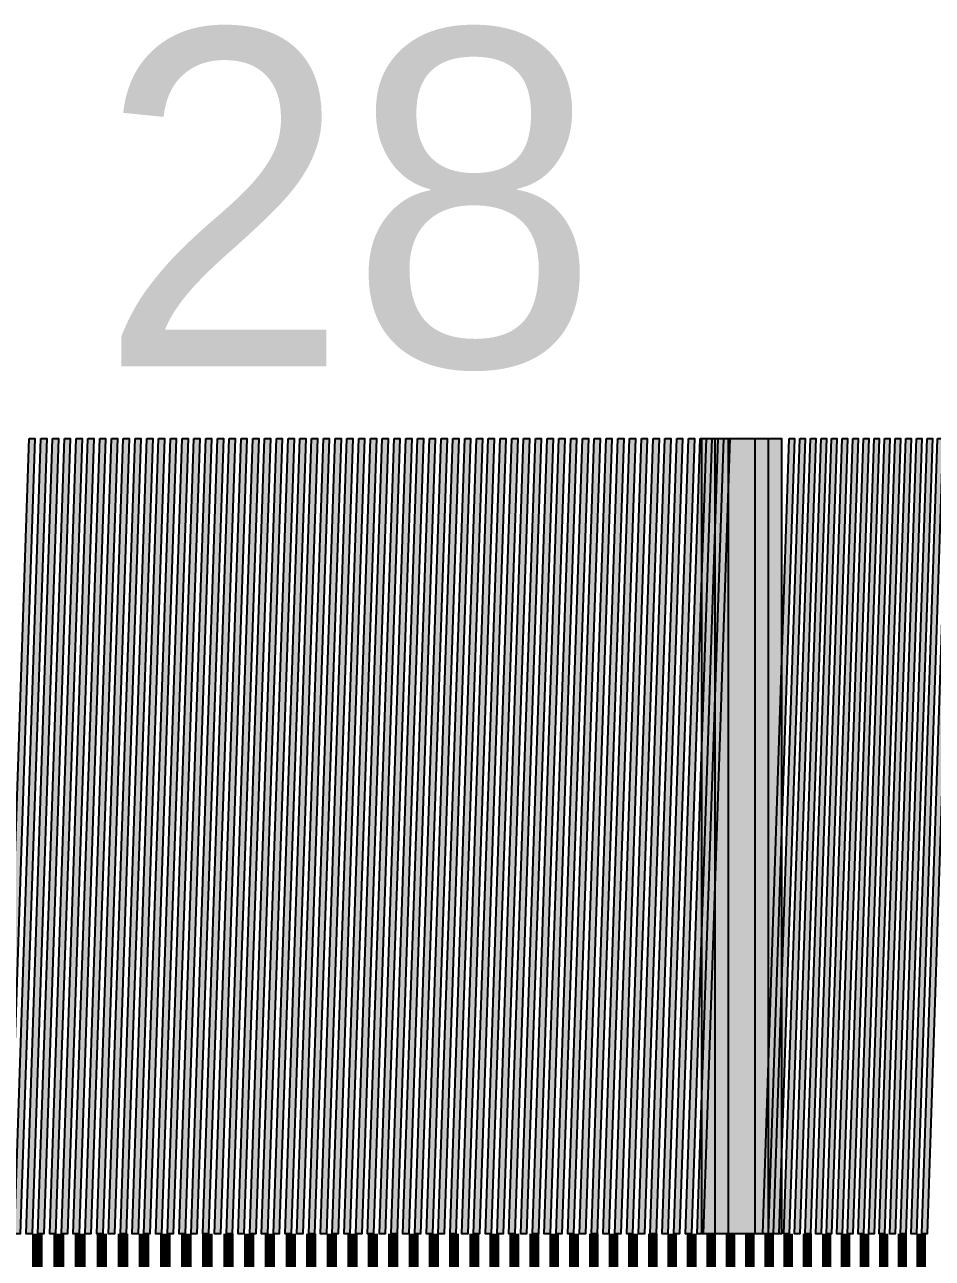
# Model space of a CAD drawing. Header units: millimetres. Extents: x 0 to 791, y 0 to 492.
# Drawn here: x 377.52 to 400.36, y 121.51 to 152.54 of the extents above; entities that cross this region are included whole.
import ezdxf

# ---------------------------------------------------------------- set-up
doc = ezdxf.new("R2010")
doc.units = ezdxf.units.MM
doc.layers.add('LABELS', color=7, linetype='Continuous')
doc.layers.add('PERIPHERY', color=7, linetype='Continuous')

msp = doc.modelspace()

# ---------------------------------------------------------------- hatches: boundary and pattern name
at = {"layer": 'PERIPHERY', "true_color": 0x000000}
h = msp.add_hatch(color=7, dxfattribs=at)
h.dxf.hatch_style = 1
h.paths.add_polyline_path([(377.633, 142.126), (377.781, 142.126), (377.115, 122.125), (376.966, 122.125), (377.633, 142.126)])
h = msp.add_hatch(color=7, dxfattribs=at)
h.dxf.hatch_style = 1
h.paths.add_polyline_path([(377.929, 142.126), (378.077, 142.126), (377.411, 122.125), (377.262, 122.125), (377.929, 142.126)])
h = msp.add_hatch(color=7, dxfattribs=at)
h.dxf.hatch_style = 1
h.paths.add_polyline_path([(378.225, 142.126), (378.373, 142.126), (377.707, 122.125), (377.559, 122.125), (378.225, 142.126)])
h = msp.add_hatch(color=7, dxfattribs=at)
h.dxf.hatch_style = 1
h.paths.add_polyline_path([(378.522, 142.126), (378.67, 142.126), (378.003, 122.125), (377.855, 122.125), (378.522, 142.126)])
h = msp.add_hatch(color=7, dxfattribs=at)
h.dxf.hatch_style = 1
h.paths.add_polyline_path([(378.818, 142.126), (378.966, 142.126), (378.3, 122.125), (378.151, 122.125), (378.818, 142.126)])
h = msp.add_hatch(color=7, dxfattribs=at)
h.dxf.hatch_style = 1
h.paths.add_polyline_path([(379.115, 142.126), (379.262, 142.126), (378.596, 122.125), (378.448, 122.125), (379.115, 142.126)])
h = msp.add_hatch(color=7, dxfattribs=at)
h.dxf.hatch_style = 1
h.paths.add_polyline_path([(379.411, 142.126), (379.559, 142.126), (378.892, 122.125), (378.744, 122.125), (379.411, 142.126)])
h = msp.add_hatch(color=7, dxfattribs=at)
h.dxf.hatch_style = 1
h.paths.add_polyline_path([(379.707, 142.126), (379.855, 142.126), (379.189, 122.125), (379.04, 122.125), (379.707, 142.126)])
h = msp.add_hatch(color=7, dxfattribs=at)
h.dxf.hatch_style = 1
h.paths.add_polyline_path([(380.004, 142.126), (380.151, 142.126), (379.485, 122.125), (379.337, 122.125), (380.004, 142.126)])
h = msp.add_hatch(color=7, dxfattribs=at)
h.dxf.hatch_style = 1
h.paths.add_polyline_path([(380.3, 142.126), (380.448, 142.126), (379.782, 122.125), (379.633, 122.125), (380.3, 142.126)])
h = msp.add_hatch(color=7, dxfattribs=at)
h.dxf.hatch_style = 1
h.paths.add_polyline_path([(380.596, 142.126), (380.744, 142.126), (380.078, 122.125), (379.929, 122.125), (380.596, 142.126)])
h = msp.add_hatch(color=7, dxfattribs=at)
h.dxf.hatch_style = 1
h.paths.add_polyline_path([(380.892, 142.126), (381.04, 142.126), (380.374, 122.125), (380.226, 122.125), (380.892, 142.126)])
h = msp.add_hatch(color=7, dxfattribs=at)
h.dxf.hatch_style = 1
h.paths.add_polyline_path([(381.188, 142.126), (381.336, 142.126), (380.67, 122.125), (380.522, 122.125), (381.188, 142.126)])
h = msp.add_hatch(color=7, dxfattribs=at)
h.dxf.hatch_style = 1
h.paths.add_polyline_path([(381.484, 142.126), (381.632, 142.126), (380.966, 122.125), (380.818, 122.125), (381.484, 142.126)])
h = msp.add_hatch(color=7, dxfattribs=at)
h.dxf.hatch_style = 1
h.paths.add_polyline_path([(381.781, 142.126), (381.929, 142.126), (381.262, 122.125), (381.114, 122.125), (381.781, 142.126)])
h = msp.add_hatch(color=7, dxfattribs=at)
h.dxf.hatch_style = 1
h.paths.add_polyline_path([(382.077, 142.126), (382.225, 142.126), (381.559, 122.125), (381.41, 122.125), (382.077, 142.126)])
h = msp.add_hatch(color=7, dxfattribs=at)
h.dxf.hatch_style = 1
h.paths.add_polyline_path([(382.373, 142.126), (382.521, 142.126), (381.855, 122.125), (381.707, 122.125), (382.373, 142.126)])
h = msp.add_hatch(color=7, dxfattribs=at)
h.dxf.hatch_style = 1
h.paths.add_polyline_path([(382.67, 142.126), (382.818, 142.126), (382.151, 122.125), (382.003, 122.125), (382.67, 142.126)])
h = msp.add_hatch(color=7, dxfattribs=at)
h.dxf.hatch_style = 1
h.paths.add_polyline_path([(382.966, 142.126), (383.114, 142.126), (382.448, 122.125), (382.3, 122.125), (382.966, 142.126)])
h = msp.add_hatch(color=7, dxfattribs=at)
h.dxf.hatch_style = 1
h.paths.add_polyline_path([(383.262, 142.126), (383.41, 142.126), (382.744, 122.125), (382.596, 122.125), (383.262, 142.126)])
h = msp.add_hatch(color=7, dxfattribs=at)
h.dxf.hatch_style = 1
h.paths.add_polyline_path([(383.559, 142.126), (383.707, 142.126), (383.04, 122.125), (382.892, 122.125), (383.559, 142.126)])
h = msp.add_hatch(color=7, dxfattribs=at)
h.dxf.hatch_style = 1
h.paths.add_polyline_path([(383.855, 142.126), (384.003, 142.126), (383.337, 122.125), (383.188, 122.125), (383.855, 142.126)])
h = msp.add_hatch(color=7, dxfattribs=at)
h.dxf.hatch_style = 1
h.paths.add_polyline_path([(384.151, 142.126), (384.299, 142.126), (383.633, 122.125), (383.484, 122.125), (384.151, 142.126)])
h = msp.add_hatch(color=7, dxfattribs=at)
h.dxf.hatch_style = 1
h.paths.add_polyline_path([(384.447, 142.126), (384.595, 142.126), (383.929, 122.125), (383.78, 122.125), (384.447, 142.126)])
h = msp.add_hatch(color=7, dxfattribs=at)
h.dxf.hatch_style = 1
h.paths.add_polyline_path([(384.743, 142.126), (384.891, 142.126), (384.225, 122.125), (384.076, 122.125), (384.743, 142.126)])
h = msp.add_hatch(color=7, dxfattribs=at)
h.dxf.hatch_style = 1
h.paths.add_polyline_path([(385.039, 142.126), (385.187, 142.126), (384.521, 122.125), (384.373, 122.125), (385.039, 142.126)])
h = msp.add_hatch(color=7, dxfattribs=at)
h.dxf.hatch_style = 1
h.paths.add_polyline_path([(385.335, 142.126), (385.484, 142.126), (384.817, 122.125), (384.669, 122.125), (385.335, 142.126)])
h = msp.add_hatch(color=7, dxfattribs=at)
h.dxf.hatch_style = 1
h.paths.add_polyline_path([(385.632, 142.126), (385.78, 142.126), (385.114, 122.125), (384.965, 122.125), (385.632, 142.126)])
h = msp.add_hatch(color=7, dxfattribs=at)
h.dxf.hatch_style = 1
h.paths.add_polyline_path([(385.928, 142.126), (386.076, 142.126), (385.41, 122.125), (385.262, 122.125), (385.928, 142.126)])
h = msp.add_hatch(color=7, dxfattribs=at)
h.dxf.hatch_style = 1
h.paths.add_polyline_path([(386.225, 142.126), (386.373, 142.126), (385.706, 122.125), (385.558, 122.125), (386.225, 142.126)])
h = msp.add_hatch(color=7, dxfattribs=at)
h.dxf.hatch_style = 1
h.paths.add_polyline_path([(386.521, 142.126), (386.669, 142.126), (386.003, 122.125), (385.854, 122.125), (386.521, 142.126)])
h = msp.add_hatch(color=7, dxfattribs=at)
h.dxf.hatch_style = 1
h.paths.add_polyline_path([(386.817, 142.126), (386.965, 142.126), (386.299, 122.125), (386.151, 122.125), (386.817, 142.126)])
h = msp.add_hatch(color=7, dxfattribs=at)
h.dxf.hatch_style = 1
h.paths.add_polyline_path([(387.114, 142.126), (387.262, 142.126), (386.595, 122.125), (386.447, 122.125), (387.114, 142.126)])
h = msp.add_hatch(color=7, dxfattribs=at)
h.dxf.hatch_style = 1
h.paths.add_polyline_path([(387.41, 142.126), (387.558, 142.126), (386.892, 122.125), (386.743, 122.125), (387.41, 142.126)])
h = msp.add_hatch(color=7, dxfattribs=at)
h.dxf.hatch_style = 1
h.paths.add_polyline_path([(387.706, 142.126), (387.854, 142.126), (387.188, 122.125), (387.04, 122.125), (387.706, 142.126)])
h = msp.add_hatch(color=7, dxfattribs=at)
h.dxf.hatch_style = 1
h.paths.add_polyline_path([(388.002, 142.126), (388.151, 142.126), (387.484, 122.125), (387.336, 122.125), (388.002, 142.126)])
h = msp.add_hatch(color=7, dxfattribs=at)
h.dxf.hatch_style = 1
h.paths.add_polyline_path([(388.299, 142.126), (388.447, 142.126), (387.781, 122.125), (387.632, 122.125), (388.299, 142.126)])
h = msp.add_hatch(color=7, dxfattribs=at)
h.dxf.hatch_style = 1
h.paths.add_polyline_path([(388.595, 142.126), (388.743, 142.126), (388.077, 122.125), (387.929, 122.125), (388.595, 142.126)])
h = msp.add_hatch(color=7, dxfattribs=at)
h.dxf.hatch_style = 1
h.paths.add_polyline_path([(388.891, 142.126), (389.04, 142.126), (388.373, 122.125), (388.225, 122.125), (388.891, 142.126)])
h = msp.add_hatch(color=7, dxfattribs=at)
h.dxf.hatch_style = 1
h.paths.add_polyline_path([(389.188, 142.126), (389.336, 142.126), (388.67, 122.125), (388.521, 122.125), (389.188, 142.126)])
h = msp.add_hatch(color=7, dxfattribs=at)
h.dxf.hatch_style = 1
h.paths.add_polyline_path([(389.484, 142.126), (389.632, 142.126), (388.966, 122.125), (388.818, 122.125), (389.484, 142.126)])
h = msp.add_hatch(color=7, dxfattribs=at)
h.dxf.hatch_style = 1
h.paths.add_polyline_path([(389.78, 142.126), (389.929, 142.126), (389.262, 122.125), (389.114, 122.125), (389.78, 142.126)])
h = msp.add_hatch(color=7, dxfattribs=at)
h.dxf.hatch_style = 1
h.paths.add_polyline_path([(390.077, 142.126), (390.225, 142.126), (389.558, 122.125), (389.41, 122.125), (390.077, 142.126)])
h = msp.add_hatch(color=7, dxfattribs=at)
h.dxf.hatch_style = 1
h.paths.add_polyline_path([(390.373, 142.126), (390.521, 142.126), (389.854, 122.125), (389.707, 122.125), (390.373, 142.126)])
h = msp.add_hatch(color=7, dxfattribs=at)
h.dxf.hatch_style = 1
h.paths.add_polyline_path([(390.669, 142.126), (390.818, 142.126), (390.151, 122.125), (390.003, 122.125), (390.669, 142.126)])
h = msp.add_hatch(color=7, dxfattribs=at)
h.dxf.hatch_style = 1
h.paths.add_polyline_path([(390.965, 142.126), (391.114, 142.126), (390.447, 122.125), (390.299, 122.125), (390.965, 142.126)])
h = msp.add_hatch(color=7, dxfattribs=at)
h.dxf.hatch_style = 1
h.paths.add_polyline_path([(391.261, 142.126), (391.41, 142.126), (390.743, 122.125), (390.595, 122.125), (391.261, 142.126)])
h = msp.add_hatch(color=7, dxfattribs=at)
h.dxf.hatch_style = 1
h.paths.add_polyline_path([(391.557, 142.126), (391.706, 142.126), (391.039, 122.125), (390.891, 122.125), (391.557, 142.126)])
h = msp.add_hatch(color=7, dxfattribs=at)
h.dxf.hatch_style = 1
h.paths.add_polyline_path([(391.854, 142.126), (392.002, 142.126), (391.335, 122.125), (391.188, 122.125), (391.854, 142.126)])
h = msp.add_hatch(color=7, dxfattribs=at)
h.dxf.hatch_style = 1
h.paths.add_polyline_path([(392.15, 142.126), (392.299, 142.126), (391.632, 122.125), (391.484, 122.125), (392.15, 142.126)])
h = msp.add_hatch(color=7, dxfattribs=at)
h.dxf.hatch_style = 1
h.paths.add_polyline_path([(392.447, 142.126), (392.595, 142.126), (391.928, 122.125), (391.78, 122.125), (392.447, 142.126)])
h = msp.add_hatch(color=7, dxfattribs=at)
h.dxf.hatch_style = 1
h.paths.add_polyline_path([(392.743, 142.126), (392.891, 142.126), (392.224, 122.125), (392.077, 122.125), (392.743, 142.126)])
h = msp.add_hatch(color=7, dxfattribs=at)
h.dxf.hatch_style = 1
h.paths.add_polyline_path([(393.039, 142.126), (393.188, 142.126), (392.521, 122.125), (392.373, 122.125), (393.039, 142.126)])
h = msp.add_hatch(color=7, dxfattribs=at)
h.dxf.hatch_style = 1
h.paths.add_polyline_path([(393.336, 142.126), (393.484, 142.126), (392.817, 122.125), (392.669, 122.125), (393.336, 142.126)])
h = msp.add_hatch(color=7, dxfattribs=at)
h.dxf.hatch_style = 1
h.paths.add_polyline_path([(393.632, 142.126), (393.781, 142.126), (393.114, 122.125), (392.966, 122.125), (393.632, 142.126)])
h = msp.add_hatch(color=7, dxfattribs=at)
h.dxf.hatch_style = 1
h.paths.add_polyline_path([(393.928, 142.126), (394.077, 142.126), (393.41, 122.125), (393.262, 122.125), (393.928, 142.126)])
h = msp.add_hatch(color=7, dxfattribs=at)
h.dxf.hatch_style = 1
h.paths.add_polyline_path([(394.224, 142.126), (394.373, 142.126), (393.706, 122.125), (393.558, 122.125), (394.224, 142.126)])
h = msp.add_hatch(color=7, dxfattribs=at)
h.dxf.hatch_style = 1
h.paths.add_polyline_path([(394.521, 142.126), (394.669, 142.126), (394.002, 122.125), (393.854, 122.125), (394.521, 142.126)])
h = msp.add_hatch(color=7, dxfattribs=at)
h.dxf.hatch_style = 1
h.paths.add_polyline_path([(394.817, 142.126), (394.965, 142.126), (394.298, 122.125), (394.15, 122.125), (394.817, 142.126)])
h = msp.add_hatch(color=7, dxfattribs=at)
h.dxf.hatch_style = 1
h.paths.add_polyline_path([(395.113, 142.126), (395.261, 142.126), (394.594, 122.125), (394.446, 122.125), (395.113, 142.126)])
h = msp.add_hatch(color=7, dxfattribs=at)
h.dxf.hatch_style = 1
h.paths.add_polyline_path([(394.559, 142.126), (395.893, 142.126), (395.893, 122.125), (394.559, 122.125), (394.559, 142.126)])
h = msp.add_hatch(color=7, dxfattribs=at)
h.dxf.hatch_style = 1
h.paths.add_polyline_path([(394.894, 142.126), (396.227, 142.126), (396.227, 122.125), (394.894, 122.125), (394.894, 142.126)])
h = msp.add_hatch(color=7, dxfattribs=at)
h.dxf.hatch_style = 1
h.paths.add_polyline_path([(395.228, 142.126), (396.562, 142.126), (396.562, 122.125), (395.228, 122.125), (395.228, 142.126)])
h = msp.add_hatch(color=7, dxfattribs=at)
h.dxf.hatch_style = 1
h.paths.add_polyline_path([(396.76, 142.126), (396.894, 142.126), (396.227, 122.125), (396.093, 122.125), (396.76, 142.126)])
h = msp.add_hatch(color=7, dxfattribs=at)
h.dxf.hatch_style = 1
h.paths.add_polyline_path([(397.027, 142.126), (397.16, 142.126), (396.494, 122.125), (396.36, 122.125), (397.027, 142.126)])
h = msp.add_hatch(color=7, dxfattribs=at)
h.dxf.hatch_style = 1
h.paths.add_polyline_path([(397.293, 142.126), (397.427, 142.126), (396.76, 122.125), (396.626, 122.125), (397.293, 142.126)])
h = msp.add_hatch(color=7, dxfattribs=at)
h.dxf.hatch_style = 1
h.paths.add_polyline_path([(397.56, 142.126), (397.693, 142.126), (397.026, 122.125), (396.893, 122.125), (397.56, 142.126)])
h = msp.add_hatch(color=7, dxfattribs=at)
h.dxf.hatch_style = 1
h.paths.add_polyline_path([(397.826, 142.126), (397.959, 142.126), (397.293, 122.125), (397.16, 122.125), (397.826, 142.126)])
h = msp.add_hatch(color=7, dxfattribs=at)
h.dxf.hatch_style = 1
h.paths.add_polyline_path([(398.093, 142.126), (398.226, 142.126), (397.559, 122.125), (397.426, 122.125), (398.093, 142.126)])
h = msp.add_hatch(color=7, dxfattribs=at)
h.dxf.hatch_style = 1
h.paths.add_polyline_path([(398.36, 142.126), (398.493, 142.126), (397.826, 122.125), (397.693, 122.125), (398.36, 142.126)])
h = msp.add_hatch(color=7, dxfattribs=at)
h.dxf.hatch_style = 1
h.paths.add_polyline_path([(398.626, 142.126), (398.76, 142.126), (398.093, 122.125), (397.959, 122.125), (398.626, 142.126)])
h = msp.add_hatch(color=7, dxfattribs=at)
h.dxf.hatch_style = 1
h.paths.add_polyline_path([(398.893, 142.126), (399.026, 142.126), (398.36, 122.125), (398.226, 122.125), (398.893, 142.126)])
h = msp.add_hatch(color=7, dxfattribs=at)
h.dxf.hatch_style = 1
h.paths.add_polyline_path([(399.16, 142.126), (399.293, 142.126), (398.626, 122.125), (398.493, 122.125), (399.16, 142.126)])
h = msp.add_hatch(color=7, dxfattribs=at)
h.dxf.hatch_style = 1
h.paths.add_polyline_path([(399.426, 142.126), (399.559, 142.126), (398.893, 122.125), (398.76, 122.125), (399.426, 142.126)])
h = msp.add_hatch(color=7, dxfattribs=at)
h.dxf.hatch_style = 1
h.paths.add_polyline_path([(399.693, 142.126), (399.826, 142.126), (399.16, 122.125), (399.026, 122.125), (399.693, 142.126)])
h = msp.add_hatch(color=7, dxfattribs=at)
h.dxf.hatch_style = 1
h.paths.add_polyline_path([(399.96, 142.126), (400.093, 142.126), (399.427, 122.125), (399.293, 122.125), (399.96, 142.126)])
h = msp.add_hatch(color=7, dxfattribs=at)
h.dxf.hatch_style = 1
h.paths.add_polyline_path([(400.227, 142.126), (400.36, 142.126), (399.693, 122.125), (399.56, 122.125), (400.227, 142.126)])
h = msp.add_hatch(color=7, dxfattribs=at)
h.dxf.hatch_style = 1
h.paths.add_polyline_path([(400.493, 142.126), (400.626, 142.126), (399.96, 122.125), (399.826, 122.125), (400.493, 142.126)])
h = msp.add_hatch(color=7, dxfattribs=at)
h.dxf.hatch_style = 1
h.paths.add_polyline_path([(400.76, 142.126), (400.893, 142.126), (400.227, 122.125), (400.094, 122.125), (400.76, 142.126)])

# ---------------------------------------------------------------- linework, layer by layer
at = {"layer": 'PERIPHERY', "color": 250}
for points in [[(377.633, 142.126), (377.781, 142.126), (377.115, 122.125), (376.966, 122.125), (377.633, 142.126)], [(377.929, 142.126), (378.077, 142.126), (377.411, 122.125), (377.262, 122.125), (377.929, 142.126)], [(378.225, 142.126), (378.373, 142.126), (377.707, 122.125), (377.559, 122.125), (378.225, 142.126)], [(378.522, 142.126), (378.67, 142.126), (378.003, 122.125), (377.855, 122.125), (378.522, 142.126)], [(378.818, 142.126), (378.966, 142.126), (378.3, 122.125), (378.151, 122.125), (378.818, 142.126)], [(379.115, 142.126), (379.262, 142.126), (378.596, 122.125), (378.448, 122.125), (379.115, 142.126)], [(379.411, 142.126), (379.559, 142.126), (378.892, 122.125), (378.744, 122.125), (379.411, 142.126)], [(379.707, 142.126), (379.855, 142.126), (379.189, 122.125), (379.04, 122.125), (379.707, 142.126)], [(380.004, 142.126), (380.151, 142.126), (379.485, 122.125), (379.337, 122.125), (380.004, 142.126)], [(380.3, 142.126), (380.448, 142.126), (379.782, 122.125), (379.633, 122.125), (380.3, 142.126)], [(380.596, 142.126), (380.744, 142.126), (380.078, 122.125), (379.929, 122.125), (380.596, 142.126)], [(380.892, 142.126), (381.04, 142.126), (380.374, 122.125), (380.226, 122.125), (380.892, 142.126)], [(381.188, 142.126), (381.336, 142.126), (380.67, 122.125), (380.522, 122.125), (381.188, 142.126)], [(381.484, 142.126), (381.632, 142.126), (380.966, 122.125), (380.818, 122.125), (381.484, 142.126)], [(381.781, 142.126), (381.929, 142.126), (381.262, 122.125), (381.114, 122.125), (381.781, 142.126)], [(382.077, 142.126), (382.225, 142.126), (381.559, 122.125), (381.41, 122.125), (382.077, 142.126)], [(382.373, 142.126), (382.521, 142.126), (381.855, 122.125), (381.707, 122.125), (382.373, 142.126)], [(382.67, 142.126), (382.818, 142.126), (382.151, 122.125), (382.003, 122.125), (382.67, 142.126)], [(382.966, 142.126), (383.114, 142.126), (382.448, 122.125), (382.3, 122.125), (382.966, 142.126)], [(383.262, 142.126), (383.41, 142.126), (382.744, 122.125), (382.596, 122.125), (383.262, 142.126)], [(383.559, 142.126), (383.707, 142.126), (383.04, 122.125), (382.892, 122.125), (383.559, 142.126)], [(383.855, 142.126), (384.003, 142.126), (383.337, 122.125), (383.188, 122.125), (383.855, 142.126)], [(384.151, 142.126), (384.299, 142.126), (383.633, 122.125), (383.484, 122.125), (384.151, 142.126)], [(384.447, 142.126), (384.595, 142.126), (383.929, 122.125), (383.78, 122.125), (384.447, 142.126)], [(384.743, 142.126), (384.891, 142.126), (384.225, 122.125), (384.076, 122.125), (384.743, 142.126)], [(385.039, 142.126), (385.187, 142.126), (384.521, 122.125), (384.373, 122.125), (385.039, 142.126)], [(385.335, 142.126), (385.484, 142.126), (384.817, 122.125), (384.669, 122.125), (385.335, 142.126)], [(385.632, 142.126), (385.78, 142.126), (385.114, 122.125), (384.965, 122.125), (385.632, 142.126)], [(385.928, 142.126), (386.076, 142.126), (385.41, 122.125), (385.262, 122.125), (385.928, 142.126)], [(386.225, 142.126), (386.373, 142.126), (385.706, 122.125), (385.558, 122.125), (386.225, 142.126)], [(386.521, 142.126), (386.669, 142.126), (386.003, 122.125), (385.854, 122.125), (386.521, 142.126)], [(386.817, 142.126), (386.965, 142.126), (386.299, 122.125), (386.151, 122.125), (386.817, 142.126)], [(387.114, 142.126), (387.262, 142.126), (386.595, 122.125), (386.447, 122.125), (387.114, 142.126)], [(387.41, 142.126), (387.558, 142.126), (386.892, 122.125), (386.743, 122.125), (387.41, 142.126)], [(387.706, 142.126), (387.854, 142.126), (387.188, 122.125), (387.04, 122.125), (387.706, 142.126)], [(388.002, 142.126), (388.151, 142.126), (387.484, 122.125), (387.336, 122.125), (388.002, 142.126)], [(388.299, 142.126), (388.447, 142.126), (387.781, 122.125), (387.632, 122.125), (388.299, 142.126)], [(388.595, 142.126), (388.743, 142.126), (388.077, 122.125), (387.929, 122.125), (388.595, 142.126)], [(388.891, 142.126), (389.04, 142.126), (388.373, 122.125), (388.225, 122.125), (388.891, 142.126)], [(389.188, 142.126), (389.336, 142.126), (388.67, 122.125), (388.521, 122.125), (389.188, 142.126)], [(389.484, 142.126), (389.632, 142.126), (388.966, 122.125), (388.818, 122.125), (389.484, 142.126)], [(389.78, 142.126), (389.929, 142.126), (389.262, 122.125), (389.114, 122.125), (389.78, 142.126)], [(390.077, 142.126), (390.225, 142.126), (389.558, 122.125), (389.41, 122.125), (390.077, 142.126)], [(390.373, 142.126), (390.521, 142.126), (389.854, 122.125), (389.707, 122.125), (390.373, 142.126)], [(390.669, 142.126), (390.818, 142.126), (390.151, 122.125), (390.003, 122.125), (390.669, 142.126)], [(390.965, 142.126), (391.114, 142.126), (390.447, 122.125), (390.299, 122.125), (390.965, 142.126)], [(391.261, 142.126), (391.41, 142.126), (390.743, 122.125), (390.595, 122.125), (391.261, 142.126)], [(391.557, 142.126), (391.706, 142.126), (391.039, 122.125), (390.891, 122.125), (391.557, 142.126)], [(391.854, 142.126), (392.002, 142.126), (391.335, 122.125), (391.188, 122.125), (391.854, 142.126)], [(392.15, 142.126), (392.299, 142.126), (391.632, 122.125), (391.484, 122.125), (392.15, 142.126)], [(392.447, 142.126), (392.595, 142.126), (391.928, 122.125), (391.78, 122.125), (392.447, 142.126)], [(392.743, 142.126), (392.891, 142.126), (392.224, 122.125), (392.077, 122.125), (392.743, 142.126)], [(393.039, 142.126), (393.188, 142.126), (392.521, 122.125), (392.373, 122.125), (393.039, 142.126)], [(393.336, 142.126), (393.484, 142.126), (392.817, 122.125), (392.669, 122.125), (393.336, 142.126)], [(393.632, 142.126), (393.781, 142.126), (393.114, 122.125), (392.966, 122.125), (393.632, 142.126)], [(393.928, 142.126), (394.077, 142.126), (393.41, 122.125), (393.262, 122.125), (393.928, 142.126)], [(394.224, 142.126), (394.373, 142.126), (393.706, 122.125), (393.558, 122.125), (394.224, 142.126)], [(394.521, 142.126), (394.669, 142.126), (394.002, 122.125), (393.854, 122.125), (394.521, 142.126)], [(394.817, 142.126), (394.965, 142.126), (394.298, 122.125), (394.15, 122.125), (394.817, 142.126)], [(395.113, 142.126), (395.261, 142.126), (394.594, 122.125), (394.446, 122.125), (395.113, 142.126)], [(394.559, 142.126), (395.893, 142.126), (395.893, 122.125), (394.559, 122.125), (394.559, 142.126)], [(394.894, 142.126), (396.227, 142.126), (396.227, 122.125), (394.894, 122.125), (394.894, 142.126)], [(395.228, 142.126), (396.562, 142.126), (396.562, 122.125), (395.228, 122.125), (395.228, 142.126)], [(396.76, 142.126), (396.894, 142.126), (396.227, 122.125), (396.093, 122.125), (396.76, 142.126)], [(397.027, 142.126), (397.16, 142.126), (396.494, 122.125), (396.36, 122.125), (397.027, 142.126)], [(397.293, 142.126), (397.427, 142.126), (396.76, 122.125), (396.626, 122.125), (397.293, 142.126)], [(397.56, 142.126), (397.693, 142.126), (397.026, 122.125), (396.893, 122.125), (397.56, 142.126)], [(397.826, 142.126), (397.959, 142.126), (397.293, 122.125), (397.16, 122.125), (397.826, 142.126)], [(398.093, 142.126), (398.226, 142.126), (397.559, 122.125), (397.426, 122.125), (398.093, 142.126)], [(398.36, 142.126), (398.493, 142.126), (397.826, 122.125), (397.693, 122.125), (398.36, 142.126)], [(398.626, 142.126), (398.76, 142.126), (398.093, 122.125), (397.959, 122.125), (398.626, 142.126)], [(398.893, 142.126), (399.026, 142.126), (398.36, 122.125), (398.226, 122.125), (398.893, 142.126)], [(399.16, 142.126), (399.293, 142.126), (398.626, 122.125), (398.493, 122.125), (399.16, 142.126)], [(399.426, 142.126), (399.559, 142.126), (398.893, 122.125), (398.76, 122.125), (399.426, 142.126)], [(399.693, 142.126), (399.826, 142.126), (399.16, 122.125), (399.026, 122.125), (399.693, 142.126)], [(399.96, 142.126), (400.093, 142.126), (399.427, 122.125), (399.293, 122.125), (399.96, 142.126)], [(400.227, 142.126), (400.36, 142.126), (399.693, 122.125), (399.56, 122.125), (400.227, 142.126)], [(400.493, 142.126), (400.626, 142.126), (399.96, 122.125), (399.826, 122.125), (400.493, 142.126)], [(400.76, 142.126), (400.893, 142.126), (400.227, 122.125), (400.094, 122.125), (400.76, 142.126)]]:
    msp.add_lwpolyline(points, close=True, dxfattribs=at)
at = {"layer": 'PERIPHERY', "color": 250, "lineweight": 35}
for points, const_width in [([(377.843, 122.125), (377.843, 102.125)], 0.27), ([(378.381, 122.125), (378.381, 102.125)], 0.27), ([(378.919, 122.125), (378.919, 102.125)], 0.27), ([(379.463, 122.125), (379.463, 102.125)], 0.267), ([(379.995, 122.125), (379.995, 102.125)], 0.267), ([(380.526, 122.125), (380.526, 102.125)], 0.267), ([(381.063, 122.125), (381.063, 102.125)], 0.265), ([(381.59, 122.125), (381.59, 102.125)], 0.265), ([(382.116, 122.125), (382.116, 102.125)], 0.265), ([(382.648, 122.125), (382.648, 102.125)], 0.262), ([(383.17, 122.125), (383.17, 102.125)], 0.262), ([(383.691, 122.125), (383.691, 102.125)], 0.262), ([(384.217, 122.125), (384.217, 102.125)], 0.259), ([(384.734, 122.125), (384.734, 102.125)], 0.259), ([(385.251, 122.125), (385.251, 102.125)], 0.259), ([(385.773, 122.125), (385.773, 102.125)], 0.257), ([(386.284, 122.125), (386.284, 102.125)], 0.257), ([(386.795, 122.125), (386.795, 102.125)], 0.257), ([(387.311, 122.125), (387.311, 102.125)], 0.255), ([(387.818, 122.125), (387.818, 102.125)], 0.255), ([(388.324, 122.125), (388.324, 102.125)], 0.255), ([(388.835, 122.125), (388.835, 102.125)], 0.252), ([(389.338, 122.125), (389.338, 102.125)], 0.252), ([(389.84, 122.125), (389.84, 102.125)], 0.252), ([(390.346, 122.125), (390.346, 102.125)], 0.25), ([(390.844, 122.125), (390.844, 102.125)], 0.25), ([(391.341, 122.125), (391.341, 102.125)], 0.25), ([(391.843, 122.125), (391.843, 102.125)], 0.248), ([(392.336, 122.125), (392.336, 102.125)], 0.248), ([(392.829, 122.125), (392.829, 102.125)], 0.248), ([(393.326, 122.125), (393.326, 102.125)], 0.245), ([(393.815, 122.125), (393.815, 102.125)], 0.245), ([(394.304, 122.125), (394.304, 102.125)], 0.245), ([(394.797, 122.125), (394.797, 102.125)], 0.243), ([(395.281, 122.125), (395.281, 102.125)], 0.243), ([(395.766, 122.125), (395.766, 102.125)], 0.243), ([(396.254, 122.125), (396.254, 102.125)], 0.241), ([(396.735, 122.125), (396.735, 102.125)], 0.241), ([(397.215, 122.125), (397.215, 102.125)], 0.241), ([(397.699, 122.125), (397.699, 102.125)], 0.239), ([(398.176, 122.125), (398.176, 102.125)], 0.239), ([(398.653, 122.125), (398.653, 102.125)], 0.239), ([(399.133, 122.125), (399.133, 102.125)], 0.237), ([(399.606, 122.125), (399.606, 102.125)], 0.237), ([(400.079, 122.125), (400.079, 102.125)], 0.237)]:
    msp.add_lwpolyline(points, dxfattribs=dict(at, const_width=const_width))
at = {"layer": 'PERIPHERY', "color": 250, "true_color": 0x000000}
for points in [[(377.633, 142.126), (376.966, 122.125), (377.115, 122.125)], [(377.115, 122.125), (377.781, 142.126), (377.633, 142.126)], [(377.929, 142.126), (377.262, 122.125), (377.411, 122.125)], [(377.411, 122.125), (378.077, 142.126), (377.929, 142.126)], [(378.225, 142.126), (377.559, 122.125), (377.707, 122.125)], [(377.707, 122.125), (378.373, 142.126), (378.225, 142.126)], [(378.522, 142.126), (377.855, 122.125), (378.003, 122.125)], [(378.003, 122.125), (378.67, 142.126), (378.522, 142.126)], [(378.818, 142.126), (378.151, 122.125), (378.3, 122.125)], [(378.3, 122.125), (378.966, 142.126), (378.818, 142.126)], [(379.115, 142.126), (378.448, 122.125), (378.596, 122.125)], [(378.596, 122.125), (379.262, 142.126), (379.115, 142.126)], [(379.411, 142.126), (378.744, 122.125), (378.892, 122.125)], [(378.892, 122.125), (379.559, 142.126), (379.411, 142.126)], [(379.707, 142.126), (379.04, 122.125), (379.189, 122.125)], [(379.189, 122.125), (379.855, 142.126), (379.707, 142.126)], [(380.004, 142.126), (379.337, 122.125), (379.485, 122.125)], [(379.485, 122.125), (380.151, 142.126), (380.004, 142.126)], [(380.3, 142.126), (379.633, 122.125), (379.782, 122.125)], [(379.782, 122.125), (380.448, 142.126), (380.3, 142.126)], [(380.596, 142.126), (379.929, 122.125), (380.078, 122.125)], [(380.078, 122.125), (380.744, 142.126), (380.596, 142.126)], [(380.892, 142.126), (380.226, 122.125), (380.374, 122.125)], [(380.374, 122.125), (381.04, 142.126), (380.892, 142.126)], [(381.188, 142.126), (380.522, 122.125), (380.67, 122.125)], [(380.67, 122.125), (381.336, 142.126), (381.188, 142.126)], [(381.484, 142.126), (380.818, 122.125), (380.966, 122.125)], [(380.966, 122.125), (381.632, 142.126), (381.484, 142.126)], [(381.781, 142.126), (381.114, 122.125), (381.262, 122.125)], [(381.262, 122.125), (381.929, 142.126), (381.781, 142.126)], [(382.077, 142.126), (381.41, 122.125), (381.559, 122.125)], [(381.559, 122.125), (382.225, 142.126), (382.077, 142.126)], [(382.373, 142.126), (381.707, 122.125), (381.855, 122.125)], [(381.855, 122.125), (382.521, 142.126), (382.373, 142.126)], [(382.67, 142.126), (382.003, 122.125), (382.151, 122.125)], [(382.151, 122.125), (382.818, 142.126), (382.67, 142.126)], [(382.966, 142.126), (382.3, 122.125), (382.448, 122.125)], [(382.448, 122.125), (383.114, 142.126), (382.966, 142.126)], [(383.262, 142.126), (382.596, 122.125), (382.744, 122.125)], [(382.744, 122.125), (383.41, 142.126), (383.262, 142.126)], [(383.559, 142.126), (382.892, 122.125), (383.04, 122.125)], [(383.04, 122.125), (383.707, 142.126), (383.559, 142.126)], [(383.855, 142.126), (383.188, 122.125), (383.337, 122.125)], [(383.337, 122.125), (384.003, 142.126), (383.855, 142.126)], [(384.151, 142.126), (383.484, 122.125), (383.633, 122.125)], [(383.633, 122.125), (384.299, 142.126), (384.151, 142.126)], [(384.447, 142.126), (383.78, 122.125), (383.929, 122.125)], [(383.929, 122.125), (384.595, 142.126), (384.447, 142.126)], [(384.743, 142.126), (384.076, 122.125), (384.225, 122.125)], [(384.225, 122.125), (384.891, 142.126), (384.743, 142.126)], [(385.039, 142.126), (384.373, 122.125), (384.521, 122.125)], [(384.521, 122.125), (385.187, 142.126), (385.039, 142.126)], [(385.335, 142.126), (384.669, 122.125), (384.817, 122.125)], [(384.817, 122.125), (385.484, 142.126), (385.335, 142.126)], [(385.632, 142.126), (384.965, 122.125), (385.114, 122.125)], [(385.114, 122.125), (385.78, 142.126), (385.632, 142.126)], [(385.928, 142.126), (385.262, 122.125), (385.41, 122.125)], [(385.41, 122.125), (386.076, 142.126), (385.928, 142.126)], [(386.225, 142.126), (385.558, 122.125), (385.706, 122.125)], [(385.706, 122.125), (386.373, 142.126), (386.225, 142.126)], [(386.521, 142.126), (385.854, 122.125), (386.003, 122.125)], [(386.003, 122.125), (386.669, 142.126), (386.521, 142.126)], [(386.817, 142.126), (386.151, 122.125), (386.299, 122.125)], [(386.299, 122.125), (386.965, 142.126), (386.817, 142.126)], [(387.114, 142.126), (386.447, 122.125), (386.595, 122.125)], [(386.595, 122.125), (387.262, 142.126), (387.114, 142.126)], [(387.41, 142.126), (386.743, 122.125), (386.892, 122.125)], [(386.892, 122.125), (387.558, 142.126), (387.41, 142.126)], [(387.706, 142.126), (387.04, 122.125), (387.188, 122.125)], [(387.188, 122.125), (387.854, 142.126), (387.706, 142.126)], [(388.002, 142.126), (387.336, 122.125), (387.484, 122.125)], [(387.484, 122.125), (388.151, 142.126), (388.002, 142.126)], [(388.299, 142.126), (387.632, 122.125), (387.781, 122.125)], [(387.781, 122.125), (388.447, 142.126), (388.299, 142.126)], [(388.595, 142.126), (387.929, 122.125), (388.077, 122.125)], [(388.077, 122.125), (388.743, 142.126), (388.595, 142.126)], [(388.891, 142.126), (388.225, 122.125), (388.373, 122.125)], [(388.373, 122.125), (389.04, 142.126), (388.891, 142.126)], [(389.188, 142.126), (388.521, 122.125), (388.67, 122.125)], [(388.67, 122.125), (389.336, 142.126), (389.188, 142.126)], [(389.484, 142.126), (388.818, 122.125), (388.966, 122.125)], [(388.966, 122.125), (389.632, 142.126), (389.484, 142.126)], [(389.78, 142.126), (389.114, 122.125), (389.262, 122.125)], [(389.262, 122.125), (389.929, 142.126), (389.78, 142.126)], [(390.077, 142.126), (389.41, 122.125), (389.558, 122.125)], [(389.558, 122.125), (390.225, 142.126), (390.077, 142.126)], [(390.373, 142.126), (389.707, 122.125), (389.854, 122.125)], [(389.854, 122.125), (390.521, 142.126), (390.373, 142.126)], [(390.669, 142.126), (390.003, 122.125), (390.151, 122.125)], [(390.151, 122.125), (390.818, 142.126), (390.669, 142.126)], [(390.965, 142.126), (390.299, 122.125), (390.447, 122.125)], [(390.447, 122.125), (391.114, 142.126), (390.965, 142.126)], [(391.261, 142.126), (390.595, 122.125), (390.743, 122.125)], [(390.743, 122.125), (391.41, 142.126), (391.261, 142.126)], [(391.557, 142.126), (390.891, 122.125), (391.039, 122.125)], [(391.039, 122.125), (391.706, 142.126), (391.557, 142.126)], [(391.854, 142.126), (391.188, 122.125), (391.335, 122.125)], [(391.335, 122.125), (392.002, 142.126), (391.854, 142.126)], [(392.15, 142.126), (391.484, 122.125), (391.632, 122.125)], [(391.632, 122.125), (392.299, 142.126), (392.15, 142.126)], [(392.447, 142.126), (391.78, 122.125), (391.928, 122.125)], [(391.928, 122.125), (392.595, 142.126), (392.447, 142.126)], [(392.743, 142.126), (392.077, 122.125), (392.224, 122.125)], [(392.224, 122.125), (392.891, 142.126), (392.743, 142.126)], [(393.039, 142.126), (392.373, 122.125), (392.521, 122.125)], [(392.521, 122.125), (393.188, 142.126), (393.039, 142.126)], [(393.336, 142.126), (392.669, 122.125), (392.817, 122.125)], [(392.817, 122.125), (393.484, 142.126), (393.336, 142.126)], [(393.632, 142.126), (392.966, 122.125), (393.114, 122.125)], [(393.114, 122.125), (393.781, 142.126), (393.632, 142.126)], [(393.928, 142.126), (393.262, 122.125), (393.41, 122.125)], [(393.41, 122.125), (394.077, 142.126), (393.928, 142.126)], [(394.224, 142.126), (393.558, 122.125), (393.706, 122.125)], [(393.706, 122.125), (394.373, 142.126), (394.224, 142.126)], [(394.521, 142.126), (393.854, 122.125), (394.002, 122.125)], [(394.002, 122.125), (394.669, 142.126), (394.521, 142.126)], [(394.817, 142.126), (394.15, 122.125), (394.298, 122.125)], [(394.298, 122.125), (394.965, 142.126), (394.817, 142.126)], [(395.113, 142.126), (394.446, 122.125), (394.594, 122.125)], [(394.559, 142.126), (394.559, 122.125), (395.893, 122.125)], [(395.893, 122.125), (395.893, 142.126), (394.559, 142.126)], [(394.594, 122.125), (395.261, 142.126), (395.113, 142.126)], [(394.894, 142.126), (394.894, 122.125), (396.227, 122.125)], [(396.227, 122.125), (396.227, 142.126), (394.894, 142.126)], [(395.228, 142.126), (395.228, 122.125), (396.562, 122.125)], [(396.562, 122.125), (396.562, 142.126), (395.228, 142.126)], [(396.76, 142.126), (396.093, 122.125), (396.227, 122.125)], [(396.227, 122.125), (396.894, 142.126), (396.76, 142.126)], [(397.027, 142.126), (396.36, 122.125), (396.494, 122.125)], [(396.494, 122.125), (397.16, 142.126), (397.027, 142.126)], [(397.293, 142.126), (396.626, 122.125), (396.76, 122.125)], [(396.76, 122.125), (397.427, 142.126), (397.293, 142.126)], [(397.56, 142.126), (396.893, 122.125), (397.026, 122.125)], [(397.026, 122.125), (397.693, 142.126), (397.56, 142.126)], [(397.826, 142.126), (397.16, 122.125), (397.293, 122.125)], [(397.293, 122.125), (397.959, 142.126), (397.826, 142.126)], [(398.093, 142.126), (397.426, 122.125), (397.559, 122.125)], [(397.559, 122.125), (398.226, 142.126), (398.093, 142.126)], [(398.36, 142.126), (397.693, 122.125), (397.826, 122.125)], [(397.826, 122.125), (398.493, 142.126), (398.36, 142.126)], [(398.626, 142.126), (397.959, 122.125), (398.093, 122.125)], [(398.093, 122.125), (398.76, 142.126), (398.626, 142.126)], [(398.893, 142.126), (398.226, 122.125), (398.36, 122.125)], [(398.36, 122.125), (399.026, 142.126), (398.893, 142.126)], [(399.16, 142.126), (398.493, 122.125), (398.626, 122.125)], [(398.626, 122.125), (399.293, 142.126), (399.16, 142.126)], [(399.426, 142.126), (398.76, 122.125), (398.893, 122.125)], [(398.893, 122.125), (399.559, 142.126), (399.426, 142.126)], [(399.693, 142.126), (399.026, 122.125), (399.16, 122.125)], [(399.16, 122.125), (399.826, 142.126), (399.693, 142.126)], [(399.96, 142.126), (399.293, 122.125), (399.427, 122.125)], [(399.427, 122.125), (400.093, 142.126), (399.96, 142.126)], [(400.227, 142.126), (399.56, 122.125), (399.693, 122.125)], [(399.693, 122.125), (400.36, 142.126), (400.227, 142.126)], [(400.493, 142.126), (399.826, 122.125), (399.96, 122.125)], [(399.96, 122.125), (400.626, 142.126), (400.493, 142.126)], [(400.76, 142.126), (400.094, 122.125), (400.227, 122.125)], [(400.227, 122.125), (400.893, 142.126), (400.76, 142.126)]]:
    msp.add_solid(points, dxfattribs=at)

# ---------------------------------------------------------------- texts
at = {"layer": 'LABELS', "color": 250}
msp.add_text('28', height=8.4667, dxfattribs=at).set_placement((379.388, 143.943))

doc.saveas('drawing.dxf')
